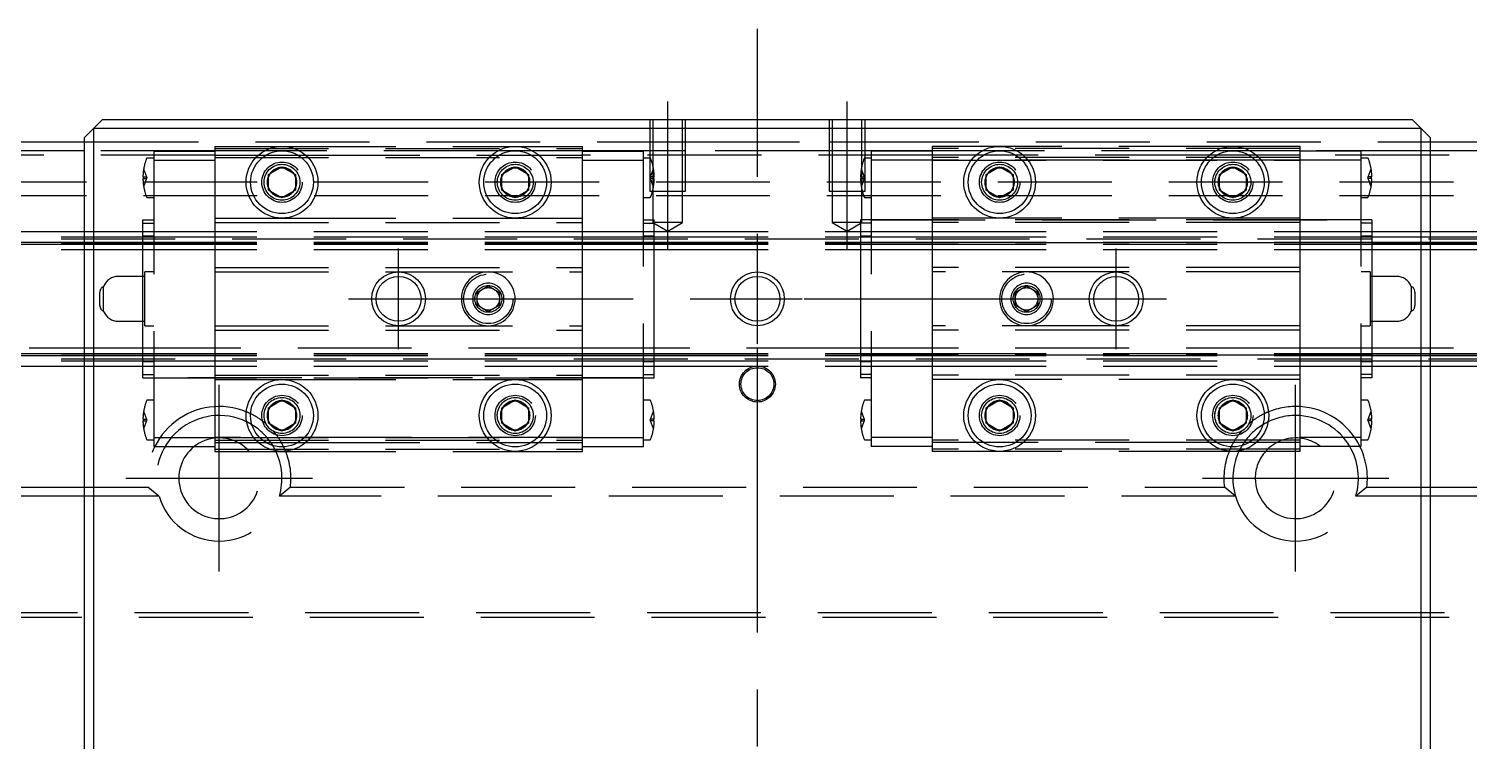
# Model space of a CAD drawing. Extents: x -12 to 752, y -349 to 110.
# Drawn here: x 148.8 to 309.3, y 30.7 to 110.1 of the extents above; entities that cross this region are included whole.
import ezdxf

# ---------------------------------------------------------------- set-up
doc = ezdxf.new("R2010")
doc.units = 0
doc.linetypes.add('CENTER', pattern=[50.8, 31.75, -6.35, 6.35, -6.35])
doc.linetypes.add('DASHED', pattern=[19.05, 12.7, -6.35])
doc.layers.get('0').update_dxf_attribs({"linetype": 'CONTINUOUS'})
doc.layers.add('CENTER', color=1, linetype='CENTER')

msp = doc.modelspace()

# ---------------------------------------------------------------- linework, layer by layer
at = {"color": 7, "linetype": 'CONTINUOUS'}
for p, q in [((157, 100), (156, 99)), ((157, 100), (303, 100)), ((304, 99), (303, 100)), ((156, 99), (155, 98)), ((155, -98), (155, 98)), ((304, 99), (156, 99)), ((156, 99), (156, -99)), ((305, 98), (304, 99)), ((304, -99), (304, 99)), ((305, 98), (305, -98)), ((155, 96.5), (1, 96.5)), ((2, 97.5), (155, 97.5)), ((305, 97.5), (458, 97.5)), ((459, 96.5), (305, 96.5)), ((175.5, 93.87), (177, 94.73)), ((175.5, 92.13), (175.5, 93.87)), ((177, 94.73), (178.5, 93.87)), ((178.5, 93.87), (178.5, 92.13)), ((201.5, 93.87), (203, 94.73)), ((201.5, 92.13), (201.5, 93.87)), ((203, 94.73), (204.5, 93.87)), ((204.5, 93.87), (204.5, 92.13)), ((255.5, 93.87), (257, 94.73)), ((255.5, 92.13), (255.5, 93.87)), ((257, 94.73), (258.5, 93.87)), ((258.5, 93.87), (258.5, 92.13)), ((281.5, 93.87), (283, 94.73)), ((281.5, 92.13), (281.5, 93.87)), ((283, 94.73), (284.5, 93.87)), ((284.5, 93.87), (284.5, 92.13)), ((177, 91.27), (175.5, 92.13)), ((178.5, 92.13), (177, 91.27)), ((203, 91.27), (201.5, 92.13)), ((204.5, 92.13), (203, 91.27)), ((257, 91.27), (255.5, 92.13)), ((258.5, 92.13), (257, 91.27)), ((283, 91.27), (281.5, 92.13)), ((284.5, 92.13), (283, 91.27)), ((0, 87.5), (155, 87.5)), ((305, 87.5), (460, 87.5)), ((0, 86.32), (155, 86.32)), ((0, 86.1), (155, 86.1)), ((305, 86.32), (460, 86.32)), ((305, 86.1), (460, 86.1)), ((0, 73.9), (155, 73.9)), ((305, 73.9), (460, 73.9)), ((0, 73.68), (155, 73.68)), ((0, 72.5), (155, 72.5)), ((305, 73.68), (460, 73.68)), ((305, 72.5), (460, 72.5)), ((175.5, 67.87), (177, 68.73)), ((175.5, 66.13), (175.5, 67.87)), ((177, 68.73), (178.5, 67.87)), ((178.5, 67.87), (178.5, 66.13)), ((201.5, 67.87), (203, 68.73)), ((201.5, 66.13), (201.5, 67.87)), ((203, 68.73), (204.5, 67.87)), ((204.5, 67.87), (204.5, 66.13)), ((255.5, 67.87), (257, 68.73)), ((255.5, 66.13), (255.5, 67.87)), ((257, 68.73), (258.5, 67.87)), ((258.5, 67.87), (258.5, 66.13)), ((281.5, 67.87), (283, 68.73)), ((281.5, 66.13), (281.5, 67.87)), ((283, 68.73), (284.5, 67.87)), ((284.5, 67.87), (284.5, 66.13)), ((177, 65.27), (175.5, 66.13)), ((178.5, 66.13), (177, 65.27)), ((203, 65.27), (201.5, 66.13)), ((204.5, 66.13), (203, 65.27)), ((257, 65.27), (255.5, 66.13)), ((258.5, 66.13), (257, 65.27)), ((283, 65.27), (281.5, 66.13)), ((284.5, 66.13), (283, 65.27)), ((155, 58), (56.71, 58)), ((57.94, 59), (155, 59)), ((305, 59), (402.06, 59)), ((403.29, 58), (305, 58))]:
    msp.add_line(p, q, dxfattribs=at)
at = {"color": 3, "linetype": 'DASHED'}
for p, q in [((218, 100), (218, 92)), ((218.35, 100), (218.35, 92)), ((221.65, 92), (221.65, 100)), ((222, 92), (222, 100)), ((238, 100), (238, 92)), ((238.35, 100), (238.35, 92)), ((241.65, 92), (241.65, 100)), ((242, 92), (242, 100)), ((155, 97.5), (218, 97.5)), ((169.5, 96.5), (155, 96.5)), ((162.7, 96.45), (169.5, 96.45)), ((162.7, 96.45), (162.7, 95.45)), ((169.5, 97), (169.5, 96)), ((169.5, 97), (177, 97)), ((169.5, 96.75), (210.5, 96.75)), ((175.06, 96.5), (169.5, 96.5)), ((177, 96.5), (175.06, 96.5)), ((177, 97), (203, 97)), ((178.94, 96.5), (177, 96.5)), ((201.06, 96.5), (178.94, 96.5)), ((203, 96.5), (201.06, 96.5)), ((203, 97), (210.5, 97)), ((204.94, 96.5), (203, 96.5)), ((210.5, 96.5), (204.94, 96.5)), ((210.5, 96), (210.5, 97)), ((218, 96.5), (210.5, 96.5)), ((210.5, 96.45), (217.3, 96.45)), ((217.3, 95.45), (217.3, 96.45)), ((218, 97.5), (222, 97.5)), ((222, 96.5), (218, 96.5)), ((222, 97.5), (238, 97.5)), ((238, 96.5), (222, 96.5)), ((238, 97.5), (242, 97.5)), ((242, 96.5), (238, 96.5)), ((242, 97.5), (305, 97.5)), ((249.5, 96.5), (242, 96.5)), ((249.5, 96.45), (242.7, 96.45)), ((242.7, 96.45), (242.7, 95.45)), ((249.5, 97), (249.5, 96)), ((257, 97), (249.5, 97)), ((290.5, 96.75), (249.5, 96.75)), ((255.06, 96.5), (249.5, 96.5)), ((257, 96.5), (255.06, 96.5)), ((283, 97), (257, 97)), ((258.94, 96.5), (257, 96.5)), ((281.06, 96.5), (258.94, 96.5)), ((283, 96.5), (281.06, 96.5)), ((290.5, 97), (283, 97)), ((284.94, 96.5), (283, 96.5)), ((290.5, 96.5), (284.94, 96.5)), ((290.5, 96), (290.5, 97)), ((305, 96.5), (290.5, 96.5)), ((297.3, 96.45), (290.5, 96.45)), ((297.3, 95.45), (297.3, 96.45)), ((169.5, 96), (0.5, 96)), ((162.7, 95.7), (161.99, 95.7)), ((162.7, 95.45), (169.5, 95.45)), ((162.7, 95.45), (162.7, 64.55)), ((169.5, 96), (169.5, 89)), ((169.5, 96), (174.35, 96)), ((169.5, 95.75), (210.5, 95.75)), ((174.35, 96), (175.2, 96)), ((175.2, 96), (178.8, 96)), ((178.8, 96), (179.65, 96)), ((179.65, 96), (200.35, 96)), ((200.35, 96), (201.2, 96)), ((201.2, 96), (204.8, 96)), ((204.8, 96), (205.65, 96)), ((205.65, 96), (210.5, 96)), ((249.5, 96), (210.5, 96)), ((210.5, 89), (210.5, 96)), ((210.5, 95.45), (217.3, 95.45)), ((218, 95.7), (217.3, 95.7)), ((217.3, 64.55), (217.3, 95.45)), ((218.01, 95.7), (218, 95.7)), ((242, 95.7), (241.99, 95.7)), ((242.7, 95.7), (242, 95.7)), ((242.7, 95.45), (242.7, 64.55)), ((249.5, 95.45), (242.7, 95.45)), ((249.5, 96), (249.5, 89)), ((254.35, 96), (249.5, 96)), ((290.5, 95.75), (249.5, 95.75)), ((290.5, 95.45), (249.5, 95.45)), ((249.5, 95.45), (290.5, 95.45)), ((255.2, 96), (254.35, 96)), ((258.8, 96), (255.2, 96)), ((259.65, 96), (258.8, 96)), ((280.35, 96), (259.65, 96)), ((281.2, 96), (280.35, 96)), ((284.8, 96), (281.2, 96)), ((285.65, 96), (284.8, 96)), ((290.5, 96), (285.65, 96)), ((459.5, 96), (290.5, 96)), ((290.5, 89), (290.5, 96)), ((297.3, 95.45), (290.5, 95.45)), ((298.01, 95.7), (297.3, 95.7)), ((297.3, 64.55), (297.3, 95.45)), ((161.5, 93.6), (161.58, 93.6)), ((161.58, 93.4), (161.5, 93.4)), ((161.58, 94.5), (161.9, 93.6)), ((161.58, 93.6), (161.9, 93.6)), ((161.58, 93.6), (161.58, 93.4)), ((161.9, 93.4), (161.58, 92.5)), ((161.58, 93.4), (161.9, 93.4)), ((161.9, 93.6), (161.94, 93.5)), ((161.9, 93.4), (161.94, 93.5)), ((175, 93), (175.02, 93.3)), ((201, 93), (201.03, 93.35)), ((218.1, 93.6), (218.06, 93.5)), ((218.1, 93.4), (218.06, 93.5)), ((218.1, 93.6), (218.42, 94.5)), ((218.42, 93.6), (218.1, 93.6)), ((218.42, 92.5), (218.1, 93.4)), ((218.42, 93.4), (218.1, 93.4)), ((218.42, 93.4), (218.42, 93.6)), ((218.42, 93.6), (218.5, 93.6)), ((218.5, 93.4), (218.42, 93.4)), ((241.5, 93.6), (241.58, 93.6)), ((241.58, 93.4), (241.5, 93.4)), ((241.58, 94.5), (241.9, 93.6)), ((241.58, 93.6), (241.9, 93.6)), ((241.58, 93.6), (241.58, 93.4)), ((241.9, 93.4), (241.58, 92.5)), ((241.58, 93.4), (241.9, 93.4)), ((241.9, 93.6), (241.94, 93.5)), ((241.9, 93.4), (241.94, 93.5)), ((255, 93), (255.02, 93.3)), ((281, 93), (281.03, 93.35)), ((298.1, 93.6), (298.06, 93.5)), ((298.1, 93.4), (298.06, 93.5)), ((298.1, 93.6), (298.42, 94.5)), ((298.42, 93.6), (298.1, 93.6)), ((298.42, 92.5), (298.1, 93.4)), ((298.42, 93.4), (298.1, 93.4)), ((298.42, 93.4), (298.42, 93.6)), ((298.42, 93.6), (298.5, 93.6)), ((298.5, 93.4), (298.42, 93.4)), ((460, 93), (0, 93)), ((218, 92), (222, 92)), ((218.35, 92), (218.35, 88.5)), ((221.65, 88.5), (221.65, 92)), ((238, 92), (242, 92)), ((238.35, 92), (238.35, 88.5)), ((241.65, 88.5), (241.65, 92)), ((460, 91.5), (0, 91.5)), ((161.99, 91.3), (162.7, 91.3)), ((217.3, 91.3), (218.01, 91.3)), ((241.99, 91.3), (242.7, 91.3)), ((297.3, 91.3), (298.01, 91.3)), ((161.5, 88.43), (161.5, 88.82)), ((161.5, 88.82), (162.7, 88.82)), ((161.5, 88.43), (162.7, 88.43)), ((161.5, 86.03), (161.5, 88.43)), ((169.5, 89), (169.5, 88.5)), ((169.5, 89), (177, 89)), ((169.5, 88.5), (169.5, 83.5)), ((169.5, 88.5), (210.5, 88.5)), ((177, 89), (203, 89)), ((203, 89), (210.5, 89)), ((210.5, 88.5), (210.5, 89)), ((210.5, 83.5), (210.5, 88.5)), ((217.3, 88.82), (218.5, 88.82)), ((217.3, 88.43), (218.5, 88.43)), ((218.35, 88.5), (220, 87.55)), ((221.65, 88.5), (218.35, 88.5)), ((218.5, 88.43), (218.5, 88.82)), ((218.5, 86.03), (218.5, 88.43)), ((220, 87.55), (221.65, 88.5)), ((238.35, 88.5), (240, 87.55)), ((241.65, 88.5), (238.35, 88.5)), ((240, 87.55), (241.65, 88.5)), ((249.5, 88.82), (241.5, 88.82)), ((241.5, 88.82), (241.5, 88.43)), ((241.5, 88.43), (241.5, 86.03)), ((242.7, 88.43), (241.5, 88.43)), ((242.7, 88.82), (297.3, 88.82)), ((249.5, 89), (249.5, 88.5)), ((257, 89), (249.5, 89)), ((290.5, 88.82), (249.5, 88.82)), ((249.5, 88.5), (249.5, 83.5)), ((290.5, 88.5), (249.5, 88.5)), ((283, 89), (257, 89)), ((290.5, 89), (283, 89)), ((290.5, 88.5), (290.5, 89)), ((298.5, 88.82), (290.5, 88.82)), ((290.5, 83.5), (290.5, 88.5)), ((298.5, 88.43), (297.3, 88.43)), ((298.5, 88.82), (298.5, 88.43)), ((298.5, 88.43), (298.5, 86.03)), ((0, 86.91), (155, 86.91)), ((155, 87.5), (161.5, 87.5)), ((155, 86.91), (161.5, 86.91)), ((161.5, 87.5), (210.5, 87.5)), ((161.5, 87.01), (162.7, 87.01)), ((161.5, 86.91), (210.5, 86.91)), ((210.5, 87.5), (218.5, 87.5)), ((210.5, 86.91), (218.5, 86.91)), ((217.3, 87.01), (218.5, 87.01)), ((218.5, 87.5), (241.5, 87.5)), ((218.5, 86.91), (241.5, 86.91)), ((241.5, 87.5), (249.5, 87.5)), ((241.5, 87.01), (242.7, 87.01)), ((241.5, 86.91), (249.5, 86.91)), ((249.5, 87.5), (290.5, 87.5)), ((249.5, 86.91), (290.5, 86.91)), ((290.5, 87.5), (298.5, 87.5)), ((290.5, 86.91), (298.5, 86.91)), ((297.3, 87.01), (298.5, 87.01)), ((298.5, 87.5), (305, 87.5)), ((298.5, 86.91), (305, 86.91)), ((305, 86.91), (460, 86.91)), ((0, 86.7), (460, 86.7)), ((0, 86.26), (161.5, 86.26)), ((0, 85.5), (161.5, 85.5)), ((155, 86.32), (161.5, 86.32)), ((155, 86.1), (161.5, 86.1)), ((161.5, 86.32), (210.5, 86.32)), ((161.5, 86.26), (210.5, 86.26)), ((161.5, 86.1), (210.5, 86.1)), ((161.5, 82.5), (161.5, 86.03)), ((161.5, 85.5), (210.5, 85.5)), ((210.5, 86.32), (218.5, 86.32)), ((210.5, 86.26), (218.5, 86.26)), ((210.5, 86.1), (218.5, 86.1)), ((210.5, 85.5), (218.5, 85.5)), ((218.5, 86.32), (241.5, 86.32)), ((218.5, 86.26), (241.5, 86.26)), ((218.5, 86.1), (241.5, 86.1)), ((218.5, 73.97), (218.5, 86.03)), ((218.5, 85.5), (241.5, 85.5)), ((241.5, 86.32), (249.5, 86.32)), ((249.5, 86.26), (241.5, 86.26)), ((241.5, 86.1), (249.5, 86.1)), ((241.5, 86.03), (241.5, 73.97)), ((241.5, 85.5), (249.5, 85.5)), ((249.5, 86.32), (290.5, 86.32)), ((290.5, 86.26), (249.5, 86.26)), ((249.5, 86.1), (290.5, 86.1)), ((249.5, 85.5), (290.5, 85.5)), ((290.5, 86.32), (298.5, 86.32)), ((298.5, 86.26), (290.5, 86.26)), ((290.5, 86.1), (298.5, 86.1)), ((290.5, 85.5), (298.5, 85.5)), ((298.5, 86.32), (305, 86.32)), ((298.5, 86.26), (460, 86.26)), ((298.5, 86.1), (305, 86.1)), ((298.5, 86.03), (298.5, 73.97)), ((298.5, 85.5), (460, 85.5)), ((169.5, 83.5), (210.5, 83.5)), ((169.5, 83.5), (169.5, 83)), ((210.5, 83), (210.5, 83.5)), ((249.5, 83.5), (249.5, 83)), ((290.5, 83.5), (249.5, 83.5)), ((290.5, 83), (290.5, 83.5)), ((161.7, 82.5), (158.75, 82.5)), ((161.5, 77.5), (161.5, 82.5)), ((162.7, 83), (161.7, 83)), ((161.7, 80), (161.7, 83)), ((169.5, 83), (190, 83)), ((169.5, 83), (169.5, 77)), ((190, 83), (210.5, 83)), ((210.5, 77), (210.5, 83)), ((270, 83), (249.5, 83)), ((249.5, 83), (249.5, 77)), ((290.5, 83), (270, 83)), ((290.5, 77), (290.5, 83)), ((298.3, 83), (297.3, 83)), ((298.3, 83), (298.3, 77)), ((301.25, 82.5), (298.3, 82.5)), ((156.7, 80), (156.7, 80.75)), ((157.12, 80), (157.12, 81.39)), ((198.75, 80.72), (200, 81.44)), ((198.75, 79.28), (198.75, 80.72)), ((200, 81.44), (201.25, 80.72)), ((201.25, 80.72), (201.25, 79.28)), ((258.75, 80.72), (260, 81.44)), ((258.75, 79.28), (258.75, 80.72)), ((260, 81.44), (261.25, 80.72)), ((261.25, 80.72), (261.25, 79.28)), ((302.88, 81.39), (302.88, 80)), ((303.3, 80.75), (303.3, 80)), ((156.7, 79.25), (156.7, 80)), ((157.12, 78.61), (157.12, 80)), ((161.7, 77), (161.7, 80)), ((198.5, 80), (198.52, 80.22)), ((200, 78.56), (198.75, 79.28)), ((201.25, 79.28), (200, 78.56)), ((258.5, 80), (258.52, 80.22)), ((260, 78.56), (258.75, 79.28)), ((261.25, 79.28), (260, 78.56)), ((302.88, 80), (302.88, 78.61)), ((303.3, 80), (303.3, 79.25)), ((158.75, 77.5), (161.7, 77.5)), ((161.5, 73.97), (161.5, 77.5)), ((298.3, 77.5), (301.25, 77.5)), ((161.7, 77), (162.7, 77)), ((169.5, 77), (190, 77)), ((169.5, 77), (169.5, 76.5)), ((169.5, 76.5), (169.5, 71.5)), ((169.5, 76.5), (210.5, 76.5)), ((190, 77), (210.5, 77)), ((210.5, 76.5), (210.5, 77)), ((210.5, 71.5), (210.5, 76.5)), ((249.5, 77), (249.5, 76.5)), ((270, 77), (249.5, 77)), ((249.5, 76.5), (249.5, 71.5)), ((290.5, 76.5), (249.5, 76.5)), ((290.5, 77), (270, 77)), ((290.5, 76.5), (290.5, 77)), ((290.5, 71.5), (290.5, 76.5)), ((297.3, 77), (298.3, 77)), ((161.5, 74.5), (0, 74.5)), ((155, 73.9), (161.5, 73.9)), ((210.5, 74.5), (161.5, 74.5)), ((161.5, 71.57), (161.5, 73.97)), ((161.5, 73.9), (210.5, 73.9)), ((218.5, 74.5), (210.5, 74.5)), ((210.5, 73.9), (218.5, 73.9)), ((241.5, 74.5), (218.5, 74.5)), ((218.5, 71.57), (218.5, 73.97)), ((218.5, 73.9), (241.5, 73.9)), ((249.5, 74.5), (241.5, 74.5)), ((241.5, 73.97), (241.5, 71.57)), ((241.5, 73.9), (249.5, 73.9)), ((290.5, 74.5), (249.5, 74.5)), ((249.5, 73.9), (290.5, 73.9)), ((298.5, 74.5), (290.5, 74.5)), ((290.5, 73.9), (298.5, 73.9)), ((460, 74.5), (298.5, 74.5)), ((298.5, 73.97), (298.5, 71.57)), ((298.5, 73.9), (305, 73.9)), ((0, 73.74), (161.5, 73.74)), ((0, 73.3), (460, 73.3)), ((0, 73.09), (155, 73.09)), ((155, 73.68), (161.5, 73.68)), ((155, 73.09), (161.5, 73.09)), ((155, 72.5), (161.5, 72.5)), ((161.5, 73.74), (210.5, 73.74)), ((161.5, 73.68), (210.5, 73.68)), ((161.5, 73.09), (210.5, 73.09)), ((162.7, 72.99), (161.5, 72.99)), ((161.5, 72.5), (210.5, 72.5)), ((210.5, 73.74), (218.5, 73.74)), ((210.5, 73.68), (218.5, 73.68)), ((210.5, 73.09), (218.5, 73.09)), ((210.5, 72.5), (218.5, 72.5)), ((218.5, 72.99), (217.3, 72.99)), ((218.5, 73.74), (241.5, 73.74)), ((218.5, 73.68), (241.5, 73.68)), ((218.5, 73.09), (241.5, 73.09)), ((218.5, 72.5), (241.5, 72.5)), ((249.5, 73.74), (241.5, 73.74)), ((241.5, 73.68), (249.5, 73.68)), ((241.5, 73.09), (249.5, 73.09)), ((242.7, 72.99), (241.5, 72.99)), ((241.5, 72.5), (249.5, 72.5)), ((290.5, 73.74), (249.5, 73.74)), ((249.5, 73.68), (290.5, 73.68)), ((249.5, 73.09), (290.5, 73.09)), ((249.5, 72.5), (290.5, 72.5)), ((298.5, 73.74), (290.5, 73.74)), ((290.5, 73.68), (298.5, 73.68)), ((290.5, 73.09), (298.5, 73.09)), ((290.5, 72.5), (298.5, 72.5)), ((298.5, 72.99), (297.3, 72.99)), ((298.5, 73.74), (460, 73.74)), ((298.5, 73.68), (305, 73.68)), ((298.5, 73.09), (305, 73.09)), ((298.5, 72.5), (305, 72.5)), ((305, 73.09), (460, 73.09)), ((161.5, 71.18), (161.5, 71.57)), ((161.5, 71.57), (162.7, 71.57)), ((161.5, 71.18), (210.5, 71.18)), ((217.3, 71.18), (162.7, 71.18)), ((169.5, 71.5), (169.5, 71)), ((169.5, 71.5), (210.5, 71.5)), ((169.5, 71), (177, 71)), ((169.5, 71), (169.5, 64)), ((177, 71), (203, 71)), ((203, 71), (210.5, 71)), ((210.5, 71), (210.5, 71.5)), ((210.5, 71.18), (218.5, 71.18)), ((210.5, 64), (210.5, 71)), ((217.3, 71.57), (218.5, 71.57)), ((218.5, 71.18), (218.5, 71.57)), ((241.5, 71.57), (241.5, 71.18)), ((242.7, 71.57), (241.5, 71.57)), ((242.7, 71.18), (241.5, 71.18)), ((249.5, 71.5), (249.5, 71)), ((290.5, 71.5), (249.5, 71.5)), ((249.5, 71), (249.5, 64)), ((257, 71), (249.5, 71)), ((283, 71), (257, 71)), ((290.5, 71), (283, 71)), ((290.5, 71), (290.5, 71.5)), ((290.5, 64), (290.5, 71)), ((298.5, 71.57), (297.3, 71.57)), ((298.5, 71.18), (297.3, 71.18)), ((298.5, 71.57), (298.5, 71.18)), ((161.58, 67.5), (161.9, 66.6)), ((162.7, 68.7), (161.99, 68.7)), ((218.01, 68.7), (217.3, 68.7)), ((218.1, 66.6), (218.42, 67.5)), ((241.58, 67.5), (241.9, 66.6)), ((242.7, 68.7), (241.99, 68.7)), ((298.01, 68.7), (297.3, 68.7)), ((298.1, 66.6), (298.42, 67.5)), ((161.5, 66.6), (161.58, 66.6)), ((161.58, 66.4), (161.5, 66.4)), ((161.58, 66.6), (161.9, 66.6)), ((161.58, 66.6), (161.58, 66.4)), ((161.9, 66.4), (161.58, 65.5)), ((161.58, 66.4), (161.9, 66.4)), ((161.9, 66.6), (161.94, 66.5)), ((161.9, 66.4), (161.94, 66.5)), ((175, 67), (175.02, 67.3)), ((201, 67), (201.03, 67.35)), ((218.1, 66.6), (218.06, 66.5)), ((218.1, 66.4), (218.06, 66.5)), ((218.42, 66.6), (218.1, 66.6)), ((218.42, 65.5), (218.1, 66.4)), ((218.42, 66.4), (218.1, 66.4)), ((218.42, 66.4), (218.42, 66.6)), ((218.42, 66.6), (218.5, 66.6)), ((218.5, 66.4), (218.42, 66.4)), ((241.5, 66.6), (241.58, 66.6)), ((241.58, 66.4), (241.5, 66.4)), ((241.58, 66.6), (241.9, 66.6)), ((241.58, 66.6), (241.58, 66.4)), ((241.9, 66.4), (241.58, 65.5)), ((241.58, 66.4), (241.9, 66.4)), ((241.9, 66.6), (241.94, 66.5)), ((241.9, 66.4), (241.94, 66.5)), ((255, 67), (255.02, 67.3)), ((281, 67), (281.03, 67.35)), ((298.1, 66.6), (298.06, 66.5)), ((298.1, 66.4), (298.06, 66.5)), ((298.42, 66.6), (298.1, 66.6)), ((298.42, 65.5), (298.1, 66.4)), ((298.42, 66.4), (298.1, 66.4)), ((298.42, 66.4), (298.42, 66.6)), ((298.42, 66.6), (298.5, 66.6)), ((298.5, 66.4), (298.42, 66.4)), ((161.99, 64.3), (162.7, 64.3)), ((162.7, 64.55), (162.7, 63.55)), ((162.7, 64.55), (169.5, 64.55)), ((169.5, 64.55), (210.5, 64.55)), ((210.5, 64.55), (169.5, 64.55)), ((169.5, 64.25), (210.5, 64.25)), ((210.5, 64.55), (217.3, 64.55)), ((217.3, 63.55), (217.3, 64.55)), ((217.3, 64.3), (218.01, 64.3)), ((241.99, 64.3), (242.7, 64.3)), ((249.5, 64.55), (242.7, 64.55)), ((242.7, 64.55), (242.7, 63.55)), ((290.5, 64.25), (249.5, 64.25)), ((297.3, 64.55), (290.5, 64.55)), ((297.3, 63.55), (297.3, 64.55)), ((297.3, 64.3), (298.01, 64.3)), ((162.7, 63.55), (169.5, 63.55)), ((169.5, 64), (169.5, 63)), ((169.5, 64), (174.35, 64)), ((169.5, 63.25), (210.5, 63.25)), ((169.5, 63), (177, 63)), ((174.35, 64), (175.2, 64)), ((175.2, 64), (178.8, 64)), ((177, 63), (203, 63)), ((178.8, 64), (179.65, 64)), ((179.65, 64), (200.35, 64)), ((200.35, 64), (201.2, 64)), ((201.2, 64), (204.8, 64)), ((203, 63), (210.5, 63)), ((204.8, 64), (205.65, 64)), ((205.65, 64), (210.5, 64)), ((210.5, 63), (210.5, 64)), ((210.5, 63.55), (217.3, 63.55)), ((249.5, 63.55), (242.7, 63.55)), ((249.5, 64), (249.5, 63)), ((254.35, 64), (249.5, 64)), ((290.5, 63.25), (249.5, 63.25)), ((257, 63), (249.5, 63)), ((255.2, 64), (254.35, 64)), ((258.8, 64), (255.2, 64)), ((283, 63), (257, 63)), ((259.65, 64), (258.8, 64)), ((280.35, 64), (259.65, 64)), ((281.2, 64), (280.35, 64)), ((284.8, 64), (281.2, 64)), ((290.5, 63), (283, 63)), ((285.65, 64), (284.8, 64)), ((290.5, 64), (285.65, 64)), ((290.5, 63), (290.5, 64)), ((297.3, 63.55), (290.5, 63.55)), ((155, 59), (162.06, 59)), ((163.29, 58), (155, 58)), ((163.29, 58), (162.06, 59)), ((177.94, 59), (176.71, 58)), ((283.29, 58), (176.71, 58)), ((177.94, 59), (282.06, 59)), ((283.29, 58), (282.06, 59)), ((297.94, 59), (296.71, 58)), ((305, 58), (296.71, 58)), ((297.94, 59), (305, 59)), ((459, 45), (1, 45)), ((459.5, 44.5), (0.5, 44.5))]:
    msp.add_line(p, q, dxfattribs=at)
at = {"color": 7, "linetype": 'CONTINUOUS'}
for centre, radius in [((177, 93), 4), ((177, 93), 3.5), ((203, 93), 4), ((203, 93), 3.5), ((257, 93), 4), ((257, 93), 3.5), ((283, 93), 4), ((283, 93), 3.5), ((190, 80), 2.5), ((230, 80), 3), ((230, 80), 2.5), ((270, 80), 2.5), ((177, 67), 4), ((203, 67), 4), ((257, 67), 4), ((283, 67), 4), ((177, 67), 3.5), ((203, 67), 3.5), ((257, 67), 3.5), ((283, 67), 3.5)]:
    msp.add_circle(centre, radius, dxfattribs=at)
at = {"color": 3, "linetype": 'DASHED'}
for centre, radius in [((177, 93), 2.25), ((177, 93), 2), ((203, 93), 2.25), ((203, 93), 2), ((257, 93), 2.25), ((257, 93), 2), ((283, 93), 2.25), ((283, 93), 2), ((177, 93), 1.62), ((203, 93), 1.62), ((257, 93), 1.62), ((283, 93), 1.62), ((200, 80), 2.75), ((260, 80), 2.75), ((200, 80), 1.5), ((200, 80), 1.25), ((260, 80), 1.5), ((260, 80), 1.25), ((230, 70.5), 2), ((230, 70.5), 1.83), ((177, 67), 2.25), ((203, 67), 2.25), ((257, 67), 2.25), ((283, 67), 2.25), ((177, 67), 2), ((177, 67), 1.62), ((203, 67), 2), ((203, 67), 1.62), ((257, 67), 2), ((257, 67), 1.62), ((283, 67), 2), ((283, 67), 1.62)]:
    msp.add_circle(centre, radius, dxfattribs=at)
at = {"color": 3, "linetype": 'CONTINUOUS'}
for centre in [(190, 80), (270, 80)]:
    msp.add_circle(centre, 3, dxfattribs=at)
at = {"color": 3, "linetype": 'DASHED'}
for centre, radius, start, end in [((167.5, 93.5), 6, 159.1494, 170.4059), ((161.99, 95.6), 0.1, 90, 159.1494), ((218.01, 95.6), 0.1, 20.8506, 90), ((212.5, 93.5), 6, 9.5941, 20.8506), ((247.5, 93.5), 6, 159.1494, 170.4059), ((241.99, 95.6), 0.1, 90, 159.1494), ((298.01, 95.6), 0.1, 20.8506, 90), ((292.5, 93.5), 6, 9.5941, 20.8506), ((167.5, 93.5), 6, 170.4203, 179.0449), ((167.5, 93.5), 6, 180.9551, 189.5797), ((177, 93), 1.65, 155.38, 180), ((177, 93), 1.62, 158.1587, 201.8413), ((177, 93), 1.62, 141.8413, 158.1587), ((177, 93), 1.65, 144.62, 155.38), ((177, 93), 1.65, 95.38, 144.62), ((177, 93), 1.62, 98.1587, 141.8413), ((177, 93), 1.62, 81.8413, 98.1587), ((177, 93), 1.65, 84.62, 95.38), ((177, 93), 1.65, 35.38, 84.62), ((177, 93), 1.62, 38.1587, 81.8413), ((177, 93), 1.62, 21.8413, 38.1587), ((177, 93), 1.65, 24.62, 35.38), ((177, 93), 1.65, 335.38, 24.62), ((177, 93), 1.62, 0, 21.8413), ((203, 93), 1.65, 155.38, 180), ((203, 93), 1.62, 158.1587, 201.8413), ((203, 93), 1.62, 141.8413, 158.1587), ((203, 93), 1.65, 144.62, 155.38), ((203, 93), 1.65, 95.38, 144.62), ((203, 93), 1.62, 98.1587, 141.8413), ((203, 93), 1.62, 81.8413, 98.1587), ((203, 93), 1.65, 84.62, 95.38), ((203, 93), 1.65, 35.38, 84.62), ((203, 93), 1.62, 38.1587, 81.8413), ((203, 93), 1.62, 21.8413, 38.1587), ((203, 93), 1.65, 24.62, 35.38), ((203, 93), 1.65, 335.38, 24.62), ((203, 93), 1.62, 0, 21.8413), ((212.5, 93.5), 6, 0.9551, 9.5797), ((212.5, 93.5), 6, 350.4203, 359.0449), ((247.5, 93.5), 6, 170.4203, 179.0449), ((247.5, 93.5), 6, 180.9551, 189.5797), ((257, 93), 1.65, 155.38, 180), ((257, 93), 1.62, 158.1587, 201.8413), ((257, 93), 1.62, 141.8413, 158.1587), ((257, 93), 1.65, 144.62, 155.38), ((257, 93), 1.65, 95.38, 144.62), ((257, 93), 1.62, 98.1587, 141.8413), ((257, 93), 1.62, 81.8413, 98.1587), ((257, 93), 1.65, 84.62, 95.38), ((257, 93), 1.65, 35.38, 84.62), ((257, 93), 1.62, 38.1587, 81.8413), ((257, 93), 1.62, 21.8413, 38.1587), ((257, 93), 1.65, 24.62, 35.38), ((257, 93), 1.65, 335.38, 24.62), ((257, 93), 1.62, 0, 21.8413), ((283, 93), 1.65, 155.38, 180), ((283, 93), 1.62, 158.1587, 201.8413), ((283, 93), 1.62, 141.8413, 158.1587), ((283, 93), 1.65, 144.62, 155.38), ((283, 93), 1.65, 95.38, 144.62), ((283, 93), 1.62, 98.1587, 141.8413), ((283, 93), 1.62, 81.8413, 98.1587), ((283, 93), 1.65, 84.62, 95.38), ((283, 93), 1.65, 35.38, 84.62), ((283, 93), 1.62, 38.1587, 81.8413), ((283, 93), 1.62, 21.8413, 38.1587), ((283, 93), 1.65, 24.62, 35.38), ((283, 93), 1.65, 335.38, 24.62), ((283, 93), 1.62, 0, 21.8413), ((292.5, 93.5), 6, 0.9551, 9.5797), ((292.5, 93.5), 6, 350.4203, 359.0449), ((167.5, 93.5), 6, 189.5941, 200.8506), ((177, 93), 1.65, 180, 204.62), ((177, 93), 1.62, 201.8413, 218.1587), ((177, 93), 1.65, 204.62, 215.38), ((177, 93), 1.65, 215.38, 264.62), ((177, 93), 1.62, 218.1587, 261.8413), ((177, 93), 1.65, 275.38, 324.62), ((177, 93), 1.62, 278.1587, 321.8413), ((177, 93), 1.62, 321.8413, 338.1587), ((177, 93), 1.65, 324.62, 335.38), ((177, 93), 1.62, 338.1587, 0), ((203, 93), 1.65, 180, 204.62), ((203, 93), 1.62, 201.8413, 218.1587), ((203, 93), 1.65, 204.62, 215.38), ((203, 93), 1.65, 215.38, 264.62), ((203, 93), 1.62, 218.1587, 261.8413), ((203, 93), 1.65, 275.38, 324.62), ((203, 93), 1.62, 278.1587, 321.8413), ((203, 93), 1.62, 321.8413, 338.1587), ((203, 93), 1.65, 324.62, 335.38), ((203, 93), 1.62, 338.1587, 0), ((212.5, 93.5), 6, 339.1494, 345.5225), ((212.5, 93.5), 6, 345.5225, 350.4059), ((247.5, 93.5), 6, 189.5941, 194.4775), ((247.5, 93.5), 6, 194.4775, 200.8506), ((257, 93), 1.65, 180, 204.62), ((257, 93), 1.62, 201.8413, 218.1587), ((257, 93), 1.65, 204.62, 215.38), ((257, 93), 1.65, 215.38, 264.62), ((257, 93), 1.62, 218.1587, 261.8413), ((257, 93), 1.65, 275.38, 324.62), ((257, 93), 1.62, 278.1587, 321.8413), ((257, 93), 1.62, 321.8413, 338.1587), ((257, 93), 1.65, 324.62, 335.38), ((257, 93), 1.62, 338.1587, 0), ((283, 93), 1.65, 180, 204.62), ((283, 93), 1.62, 201.8413, 218.1587), ((283, 93), 1.65, 204.62, 215.38), ((283, 93), 1.65, 215.38, 264.62), ((283, 93), 1.62, 218.1587, 261.8413), ((283, 93), 1.65, 275.38, 324.62), ((283, 93), 1.62, 278.1587, 321.8413), ((283, 93), 1.62, 321.8413, 338.1587), ((283, 93), 1.65, 324.62, 335.38), ((283, 93), 1.62, 338.1587, 0), ((292.5, 93.5), 6, 339.1494, 350.4059), ((161.99, 91.4), 0.1, 200.8506, 270), ((177, 93), 1.62, 261.8413, 278.1587), ((177, 93), 1.65, 264.62, 275.38), ((203, 93), 1.62, 261.8413, 278.1587), ((203, 93), 1.65, 264.62, 275.38), ((218.01, 91.4), 0.1, 270, 339.1494), ((241.99, 91.4), 0.1, 200.8506, 270), ((257, 93), 1.62, 261.8413, 278.1587), ((257, 93), 1.65, 264.62, 275.38), ((283, 93), 1.62, 261.8413, 278.1587), ((283, 93), 1.65, 264.62, 275.38), ((298.01, 91.4), 0.1, 270, 339.1494), ((158.75, 80.75), 1.75, 90, 158.4596), ((200, 80), 3, 0, 180), ((260, 80), 3, 0, 180), ((301.25, 80.75), 1.75, 21.5404, 90), ((157.4, 80.75), 0.7, 113.3901, 180), ((200, 80), 1.75, 0, 180), ((260, 80), 1.75, 0, 180), ((302.6, 80.75), 0.7, 0, 66.6201), ((157.4, 79.25), 0.7, 180, 246.6201), ((200, 80), 3, 180, 0), ((200, 80), 1.75, 180, 0), ((260, 80), 3, 180, 0), ((260, 80), 1.75, 180, 0), ((302.6, 79.25), 0.7, 293.3901, 0), ((158.75, 79.25), 1.75, 201.5404, 270), ((301.25, 79.25), 1.75, 270, 338.4596), ((167.5, 66.5), 6, 170.4203, 179.0449), ((167.5, 66.5), 6, 159.1494, 170.4059), ((161.99, 68.6), 0.1, 90, 159.1494), ((170, 60), 8, 67.8146, 187.1808), ((177, 67), 1.65, 155.38, 180), ((177, 67), 1.62, 158.1587, 201.8413), ((177, 67), 1.62, 141.8413, 158.1587), ((177, 67), 1.65, 144.62, 155.38), ((177, 67), 1.65, 95.38, 144.62), ((177, 67), 1.62, 98.1587, 141.8413), ((177, 67), 1.62, 81.8413, 98.1587), ((177, 67), 1.65, 84.62, 95.38), ((177, 67), 1.65, 35.38, 84.62), ((177, 67), 1.62, 38.1587, 81.8413), ((177, 67), 1.62, 21.8413, 38.1587), ((177, 67), 1.65, 24.62, 35.38), ((177, 67), 1.65, 335.38, 24.62), ((177, 67), 1.62, 0, 21.8413), ((203, 67), 1.65, 155.38, 180), ((203, 67), 1.62, 158.1587, 201.8413), ((203, 67), 1.62, 141.8413, 158.1587), ((203, 67), 1.65, 144.62, 155.38), ((203, 67), 1.65, 95.38, 144.62), ((203, 67), 1.62, 98.1587, 141.8413), ((203, 67), 1.62, 81.8413, 98.1587), ((203, 67), 1.65, 84.62, 95.38), ((203, 67), 1.65, 35.38, 84.62), ((203, 67), 1.62, 38.1587, 81.8413), ((203, 67), 1.62, 21.8413, 38.1587), ((203, 67), 1.65, 24.62, 35.38), ((203, 67), 1.65, 335.38, 24.62), ((203, 67), 1.62, 0, 21.8413), ((218.01, 68.6), 0.1, 20.8506, 90), ((212.5, 66.5), 6, 9.5941, 20.8506), ((212.5, 66.5), 6, 0.9551, 9.5797), ((247.5, 66.5), 6, 170.4203, 179.0449), ((247.5, 66.5), 6, 159.1494, 170.4059), ((241.99, 68.6), 0.1, 90, 159.1494), ((257, 67), 1.65, 155.38, 180), ((257, 67), 1.62, 158.1587, 201.8413), ((257, 67), 1.62, 141.8413, 158.1587), ((257, 67), 1.65, 144.62, 155.38), ((257, 67), 1.65, 95.38, 144.62), ((257, 67), 1.62, 98.1587, 141.8413), ((257, 67), 1.62, 81.8413, 98.1587), ((257, 67), 1.65, 84.62, 95.38), ((257, 67), 1.65, 35.38, 84.62), ((257, 67), 1.62, 38.1587, 81.8413), ((257, 67), 1.62, 21.8413, 38.1587), ((257, 67), 1.65, 24.62, 35.38), ((257, 67), 1.65, 335.38, 24.62), ((257, 67), 1.62, 0, 21.8413), ((283, 67), 1.65, 155.38, 180), ((283, 67), 1.62, 158.1587, 201.8413), ((283, 67), 1.62, 141.8413, 158.1587), ((283, 67), 1.65, 144.62, 155.38), ((283, 67), 1.65, 95.38, 144.62), ((283, 67), 1.62, 98.1587, 141.8413), ((283, 67), 1.62, 81.8413, 98.1587), ((283, 67), 1.65, 84.62, 95.38), ((283, 67), 1.65, 35.38, 84.62), ((283, 67), 1.62, 38.1587, 81.8413), ((283, 67), 1.62, 21.8413, 38.1587), ((283, 67), 1.65, 24.62, 35.38), ((283, 67), 1.65, 335.38, 24.62), ((283, 67), 1.62, 0, 21.8413), ((290, 60), 8, 86.4167, 112.1854), ((290, 60), 8, 26.3434, 86.4167), ((298.01, 68.6), 0.1, 20.8506, 90), ((292.5, 66.5), 6, 9.5941, 20.8506), ((292.5, 66.5), 6, 0.9551, 9.5797), ((167.5, 66.5), 6, 180.9551, 189.5797), ((170, 60), 7, 64.0535, 196.6015), ((170, 60), 8, 64.0139, 67.8146), ((170, 60), 7, 58.5241, 64.0535), ((170, 60), 8, 52.7705, 64.0139), ((170, 60), 7, 31.4759, 58.5241), ((170, 60), 8, 49.0314, 52.7705), ((177, 67), 1.65, 180, 204.62), ((177, 67), 1.62, 201.8413, 218.1587), ((177, 67), 1.65, 204.62, 215.38), ((177, 67), 1.65, 215.38, 264.62), ((177, 67), 1.62, 218.1587, 261.8413), ((177, 67), 1.65, 275.38, 324.62), ((177, 67), 1.62, 278.1587, 321.8413), ((177, 67), 1.62, 321.8413, 338.1587), ((177, 67), 1.65, 324.62, 335.38), ((177, 67), 1.62, 338.1587, 0), ((203, 67), 1.65, 180, 204.62), ((203, 67), 1.62, 201.8413, 218.1587), ((203, 67), 1.65, 204.62, 215.38), ((203, 67), 1.65, 215.38, 264.62), ((203, 67), 1.62, 218.1587, 261.8413), ((203, 67), 1.65, 275.38, 324.62), ((203, 67), 1.62, 278.1587, 321.8413), ((203, 67), 1.62, 321.8413, 338.1587), ((203, 67), 1.65, 324.62, 335.38), ((203, 67), 1.62, 338.1587, 0), ((212.5, 66.5), 6, 350.4203, 359.0449), ((247.5, 66.5), 6, 180.9551, 189.5797), ((257, 67), 1.65, 180, 204.62), ((257, 67), 1.62, 201.8413, 218.1587), ((257, 67), 1.65, 204.62, 215.38), ((257, 67), 1.65, 215.38, 264.62), ((257, 67), 1.62, 218.1587, 261.8413), ((257, 67), 1.65, 275.38, 324.62), ((257, 67), 1.62, 278.1587, 321.8413), ((257, 67), 1.62, 321.8413, 338.1587), ((257, 67), 1.65, 324.62, 335.38), ((257, 67), 1.62, 338.1587, 0), ((283, 67), 1.65, 180, 204.62), ((283, 67), 1.62, 201.8413, 218.1587), ((283, 67), 1.65, 204.62, 215.38), ((283, 67), 1.65, 215.38, 264.62), ((283, 67), 1.62, 218.1587, 261.8413), ((283, 67), 1.65, 275.38, 324.62), ((283, 67), 1.62, 278.1587, 321.8413), ((290, 60), 7, 121.4759, 148.5241), ((283, 67), 1.62, 321.8413, 338.1587), ((283, 67), 1.65, 324.62, 335.38), ((283, 67), 1.62, 338.1587, 0), ((290, 60), 8, 127.2295, 130.9686), ((290, 60), 8, 115.9861, 127.2295), ((290, 60), 7, 115.9465, 121.4759), ((290, 60), 8, 112.1854, 115.9861), ((290, 60), 7, 85.904, 115.9465), ((290, 60), 7, 30.4737, 85.904), ((292.5, 66.5), 6, 350.4203, 359.0449), ((167.5, 66.5), 6, 189.5941, 200.8506), ((161.99, 64.4), 0.1, 200.8506, 270), ((170, 60), 4.5, 41.8103, 180), ((170, 60), 8, 37.2295, 40.9686), ((170, 60), 8, 25.9861, 37.2295), ((177, 67), 1.62, 261.8413, 278.1587), ((177, 67), 1.65, 264.62, 275.38), ((203, 67), 1.62, 261.8413, 278.1587), ((203, 67), 1.65, 264.62, 275.38), ((218.01, 64.4), 0.1, 270, 339.1494), ((212.5, 66.5), 6, 339.1494, 350.4059), ((247.5, 66.5), 6, 189.5941, 200.8506), ((241.99, 64.4), 0.1, 200.8506, 270), ((257, 67), 1.62, 261.8413, 278.1587), ((257, 67), 1.65, 264.62, 275.38), ((283, 67), 1.62, 261.8413, 278.1587), ((290, 60), 8, 142.7705, 154.0139), ((283, 67), 1.65, 264.62, 275.38), ((290, 60), 8, 139.0314, 142.7705), ((290, 60), 4.5, 83.6206, 138.1897), ((290, 60), 4.5, 52.0818, 83.6206), ((298.01, 64.4), 0.1, 270, 339.1494), ((292.5, 66.5), 6, 339.1494, 350.4059), ((170, 60), 4.5, 180, 41.8103), ((170, 60), 7, 25.9465, 31.4759), ((170, 60), 7, 343.3985, 25.9465), ((170, 60), 8, 22.1854, 25.9861), ((170, 60), 8, 352.8192, 22.1854), ((290, 60), 8, 157.8146, 187.1808), ((290, 60), 8, 154.0139, 157.8146), ((290, 60), 7, 154.0535, 196.6015), ((290, 60), 7, 148.5241, 154.0535), ((290, 60), 4.5, 180, 52.0818), ((290, 60), 4.5, 138.1897, 180), ((290, 60), 7, 343.3985, 30.4737), ((290, 60), 8, 352.8192, 26.3434), ((170, 60), 7, 196.6015, 343.3985), ((290, 60), 7, 196.6015, 343.3985)]:
    msp.add_arc(centre, radius, start, end, dxfattribs=at)
at = {"layer": 'CENTER', "color": 1, "linetype": 'CENTER'}
for p, q in [((230, -109.6), (230, 110.1)), ((220, 85.55), (220, 102)), ((240, 85.55), (240, 102)), ((190, 74.4), (190, 85.6)), ((270, 74.4), (270, 85.6)), ((230, 75), (230, 85)), ((184.4, 80), (264.4, 80)), ((225, 80), (235, 80)), ((264.4, 80), (275.6, 80)), ((170, 49.6), (170, 70.4)), ((290, 49.6), (290, 70.4)), ((159.6, 60), (180.4, 60)), ((279.6, 60), (300.4, 60))]:
    msp.add_line(p, q, dxfattribs=at)

doc.saveas('drawing.dxf')
